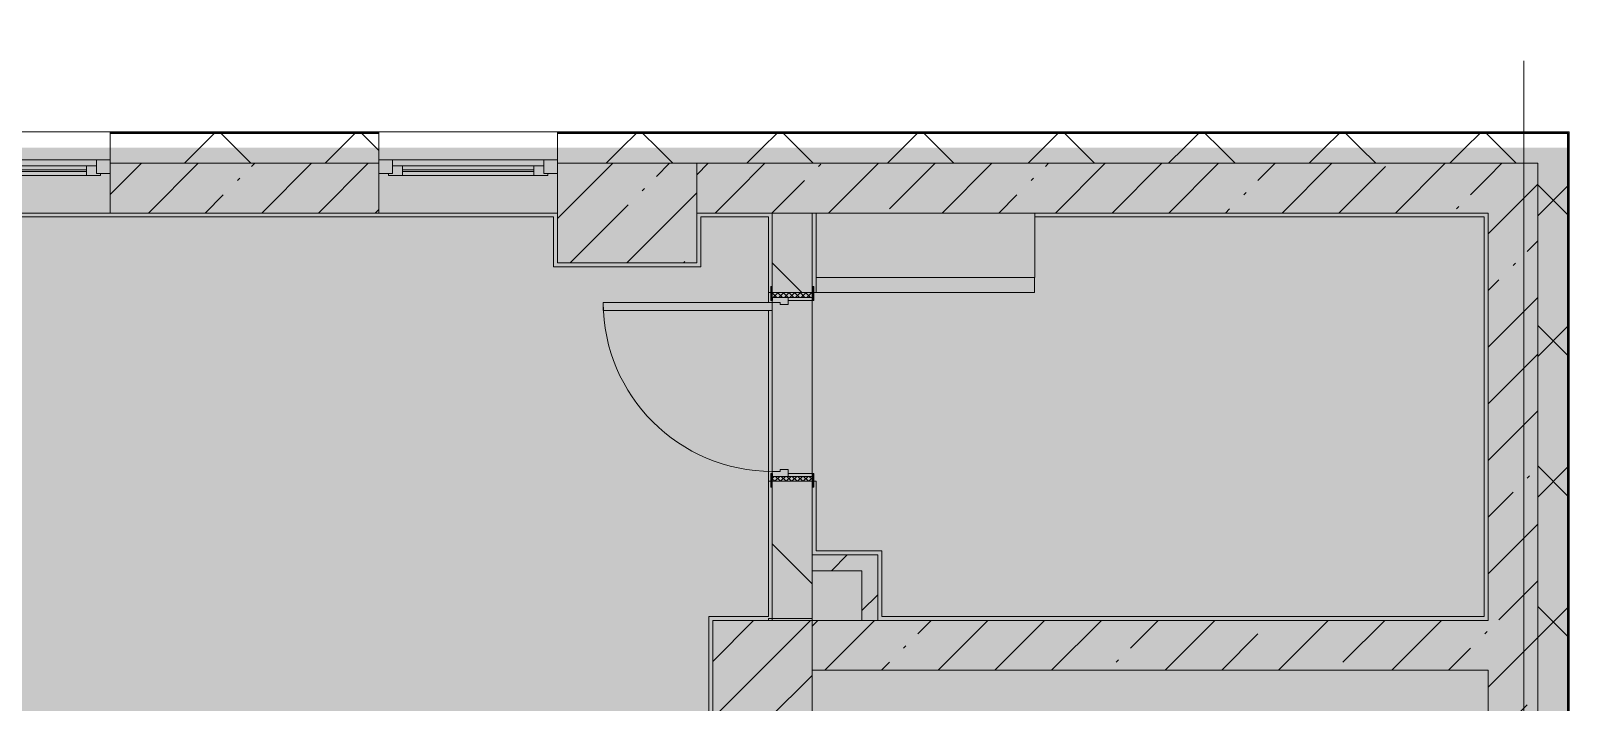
# Model space of a CAD drawing. Header units: millimetres. Extents: x 2623 to 210903, y -8553 to 29000.
# Drawn here: x 201394 to 209131, y 18689 to 22067 of the extents above; entities that cross this region are included whole.
import ezdxf

# ---------------------------------------------------------------- set-up
doc = ezdxf.new("R2010")
doc.units = ezdxf.units.MM
doc.layers.add('A-DETL-GENF-6', color=7, linetype='Continuous', lineweight=9, true_color=0xc0c0c0, transparency=0.4)
for name, color, linetype, lineweight, true_color in [('A-DOOR-3', 7, 'Continuous', 5, 0xb7b7b7), ('A-DOOR-4', 7, 'Continuous', 5, 0xe2e2e2), ('A-DOOR-5', 7, 'Continuous', 5, 0xaaaaaa), ('A-DOOR-FRAM-3', 7, 'Continuous', 5, 0xe2e2e2), ('A-DOOR-FRAM-4', 7, 'Continuous', 5, 0xb7b7b7), ('A-DOOR-FRAM-5', 7, 'Continuous', 5, 0xaaaaaa), ('A-FLOR-2', 7, 'Continuous', 5, 0xb7b7b7), ('A-GLAZ-1', 7, 'Continuous', 5, 0x737373), ('A-WALL-5', 7, 'Continuous', 5, 0x737373), ('A-WALL-6', 7, 'Continuous', 9, 0x737373), ('I-WALL-5', 7, 'Continuous', 5, 0x737373), ('S-COLS-2', 7, 'Continuous', 5, 0x737373)]:
    doc.layers.add(name, color=color, linetype=linetype, lineweight=lineweight, true_color=true_color)
for name, color, linetype, lineweight in [('A-WALL', 7, 'Continuous', 9), ('A-WALL-4', 7, 'Continuous', 5), ('I-WALL-4', 7, 'Continuous', 5), ('S-COLS-1', 7, 'Continuous', 5), ('Оси', 7, 'Continuous', 9)]:
    doc.layers.add(name, color=color, linetype=linetype, lineweight=lineweight)
pattern_1 = [(45, (83893.37, 0), (-285.1231, 285.1231), []), (45, (84178.5, 0), (-285.1231, 285.1231), [504.031, -100.806, 16.764, -84.042])]
pattern_2 = [(45, (83893.37, 0), (-353.5534, 353.5534), []), (135, (83893.37, 0), (-353.5534, -353.5534), [])]
pattern_3 = [(45, (83893.37, 0), (-176.7767, 176.7767), [])]

# ---------------------------------------------------------------- blocks, each defined once
blk = doc.blocks.new('120_Окно_СКБ_1Ст - 120_Окно_СКБ_1Ст 900х2500_h_ с форточкой-22876038-3_1_3_птичка')
at = {"layer": 'A-GLAZ-1'}
for p, q in [((-450, -127), (-450, -57)), ((-450, -57), (-380, -57)), ((450, -57), (-450, -57)), ((-380, -57), (-380, -127)), ((380, -127), (380, -57)), ((380, -57), (450, -57)), ((450, -57), (450, -127)), ((-380, -127), (-450, -127)), ((-450, -127), (-400, -127)), ((-380, -127), (-400, -127)), ((-400, -127), (-400, -137)), ((-400, -137), (400, -137)), ((400, -137), (-400, -137)), ((380, -87), (-380, -87)), ((-380, -87), (-380, -127)), ((-330, -137), (-330, -87)), ((-330, -107), (330, -107)), ((330, -117), (-330, -117)), ((330, -137), (330, -87)), ((380, -127), (380, -87)), ((450, -127), (380, -127)), ((400, -127), (380, -127)), ((400, -127), (450, -127)), ((400, -137), (400, -127))]:
    blk.add_line(p, q, dxfattribs=at)
blk = doc.blocks.new('110_Дверь_СКБ_1Ст_Внутренняя1 - Д-8 950x2100h_охрана-V103-3_1_3_птичка')
at = {"layer": 'A-DOOR-4'}
h = blk.add_hatch(color=256, dxfattribs=at)
h.paths.add_polyline_path([(-437.5, 100), (-437.5, 20), (-402.5, 20), (-402.5, 60), (-412.5, 60), (-412.5, 100)])
h.paths.add_polyline_path([(427.5, 60), (427.5, 20), (462.5, 20), (462.5, 100), (437.5, 100), (437.5, 60)])
at = {"layer": 'A-DOOR-5'}
h = blk.add_hatch(dxfattribs=at)
h.set_pattern_fill('FP_9', color=256, style=0, pattern_type=2)
h.set_pattern_definition([(135, (1826.41, 164.685), (-14.14214, -14.14214), []), (225, (1826.41, 164.685), (14.14214, -14.14214), [])])
h.paths.add_polyline_path([(462.5, -100), (487.5, -100), (487.5, 100), (462.5, 100)])
at = {"layer": 'A-DOOR-FRAM-3'}
for points in [[(397.5, 100), (437.5, 100), (437.5, 950), (397.5, 950), (397.5, 139)], [(-492.5, 100), (-422.5, 100), (-422.5, 108), (-492.5, 108)], [(447.5, 100), (517.5, 100), (517.5, 108), (447.5, 108)], [(-437.5, -100), (-422.5, -100), (-422.5, 20), (-437.5, 20)], [(447.5, -100), (462.5, -100), (462.5, 20), (447.5, 20)], [(-492.5, -108), (-422.5, -108), (-422.5, -100), (-492.5, -100)], [(447.5, -108), (517.5, -108), (517.5, -100), (447.5, -100)]]:
    blk.add_hatch(color=256, dxfattribs=at).paths.add_polyline_path(points)
at = {"layer": 'A-DOOR-FRAM-5'}
h = blk.add_hatch(dxfattribs=at)
h.set_pattern_fill('FP_10', color=256, style=0, pattern_type=2)
h.set_pattern_definition([(45, (-296.384, 164.685), (-14.1421, 14.1421), []), (135, (-296.384, 164.685), (-14.1421, -14.1421), [])])
h.paths.add_polyline_path([(-462.5, -100), (-437.5, -100), (-437.5, 100), (-462.5, 100)])
at = {"layer": 'A-DOOR-3'}
for p, q in [((437.5, 950), (397.5, 950)), ((397.5, 950), (397.5, 100)), ((437.5, 100), (437.5, 950)), ((397.5, 100), (437.5, 100))]:
    blk.add_line(p, q, dxfattribs=at)
blk.add_arc((437.5, 100), 850, 90, 180, dxfattribs=at)
at = {"layer": 'A-DOOR-FRAM-4'}
for p, q in [((-422.5, 108), (-492.5, 108)), ((-492.5, 108), (-492.5, 100)), ((-492.5, 100), (-422.5, 100)), ((-437.5, 100), (-462.5, 100)), ((-462.5, 100), (-462.5, -100)), ((-412.5, 100), (-437.5, 100)), ((-437.5, 100), (-437.5, 20)), ((-437.5, -100), (-437.5, 100)), ((-422.5, 100), (-437.5, 100)), ((-437.5, 100), (-437.5, 99)), ((-437.5, 99), (-422.5, 99)), ((-422.5, 100), (-422.5, 108)), ((-422.5, 99), (-422.5, 100)), ((-412.5, 60), (-412.5, 100)), ((437.5, 100), (437.5, 60)), ((462.5, 100), (437.5, 100)), ((517.5, 108), (447.5, 108)), ((447.5, 108), (447.5, 100)), ((462.5, 100), (447.5, 100)), ((447.5, 100), (447.5, 99)), ((447.5, 100), (517.5, 100)), ((447.5, 99), (462.5, 99)), ((462.5, 20), (462.5, 100)), ((487.5, 100), (462.5, 100)), ((462.5, 100), (462.5, -100)), ((462.5, 99), (462.5, 100)), ((487.5, -100), (487.5, 100)), ((517.5, 100), (517.5, 108)), ((-437.5, 20), (-402.5, 20)), ((-422.5, 20), (-437.5, 20)), ((-437.5, 20), (-437.5, -100)), ((-422.5, -100), (-422.5, 20)), ((-402.5, 60), (-412.5, 60)), ((-402.5, 20), (-402.5, 60)), ((437.5, 60), (427.5, 60)), ((427.5, 60), (427.5, 20)), ((427.5, 20), (462.5, 20)), ((462.5, 20), (447.5, 20)), ((447.5, 20), (447.5, -100)), ((462.5, -100), (462.5, 20)), ((-422.5, -100), (-492.5, -100)), ((-492.5, -100), (-492.5, -108)), ((-492.5, -108), (-422.5, -108)), ((-462.5, -100), (-437.5, -100)), ((-437.5, -100), (-422.5, -100)), ((-422.5, -108), (-422.5, -100)), ((447.5, -100), (462.5, -100)), ((517.5, -100), (447.5, -100)), ((447.5, -100), (447.5, -108)), ((447.5, -108), (517.5, -108)), ((462.5, -100), (487.5, -100)), ((517.5, -108), (517.5, -100))]:
    blk.add_line(p, q, dxfattribs=at)
blk = doc.blocks.new('120_Окно_СКБ_1Ст - 120_Окно_СКБ_1Ст 900х2500_h_ с форточкой-V91-3_1_3_птичка')
at = {"layer": 'A-GLAZ-1'}
for p, q in [((-450, -127), (-450, -57)), ((-450, -57), (-380, -57)), ((450, -57), (-450, -57)), ((-380, -57), (-380, -127)), ((380, -127), (380, -57)), ((380, -57), (450, -57)), ((450, -57), (450, -127)), ((-380, -127), (-450, -127)), ((-450, -127), (-400, -127)), ((-380, -127), (-400, -127)), ((-400, -127), (-400, -137)), ((-400, -137), (400, -137)), ((400, -137), (-400, -137)), ((380, -87), (-380, -87)), ((-380, -87), (-380, -127)), ((-330, -137), (-330, -87)), ((-330, -107), (330, -107)), ((330, -117), (-330, -117)), ((330, -137), (330, -87)), ((380, -127), (380, -87)), ((450, -127), (380, -127)), ((400, -127), (380, -127)), ((400, -127), (449.8, -127)), ((400, -137), (400, -127))]:
    blk.add_line(p, q, dxfattribs=at)
blk = doc.blocks.new('BSC_Колонна _Прямоугольная - 700х500-23282984-3_1_3_птичка')
at = {"layer": 'S-COLS-1'}
h = blk.add_hatch(dxfattribs=at)
h.set_pattern_fill('FP_106', color=256, style=0, pattern_type=2)
h.set_pattern_definition([(45, (-120500, -21150), (-285.1231, 285.1231), []), (45, (-120214.88, -21150), (-285.1231, 285.1231), [504.031, -100.806, 16.764, -84.042])])
h.paths.add_polyline_path([(-350, -250), (350, -250), (350, 250), (-350, 250)])
at = {"layer": 'S-COLS-2'}
for p, q in [((350, 250), (-350, 250)), ((-350, 250), (-350, -250)), ((350, -250), (350, 250)), ((-350, -250), (350, -250))]:
    blk.add_line(p, q, dxfattribs=at)
blk = doc.blocks.new('BSC_Колонна _Прямоугольная - 500х500-V169-3_1_3_птичка')
at = {"layer": 'S-COLS-1'}
h = blk.add_hatch(dxfattribs=at)
h.set_pattern_fill('FP_135', color=256, style=0, pattern_type=2)
h.set_pattern_definition([(45, (-121180, -18850), (-285.1231, 285.1231), []), (45, (-120894.88, -18850), (-285.1231, 285.1231), [504.031, -100.806, 16.764, -84.042])])
h.paths.add_polyline_path([(-250, -250), (250, -250), (250, 250), (-250, 250)])
at = {"layer": 'S-COLS-2'}
for p, q in [((250, 250), (-250, 250)), ((-250, 250), (-250, -250)), ((250, -250), (250, 250)), ((-250, -250), (250, -250))]:
    blk.add_line(p, q, dxfattribs=at)
blk = doc.blocks.new('Зашивка приборов отопления43 - Зашивка приборов отопления-33398518-3_1_3_птичка')
at = {"layer": 'A-WALL-5'}
for p, q in [((121290.8, 18994.6), (121290.8, 18669.6)), ((122390.8, 18669.6), (122390.8, 18994.6)), ((121290.8, 18669.6), (122390.8, 18669.6)), ((122389.3, 18669.6), (121290.8, 18669.6)), ((121290.8, 18669.6), (121290.8, 18594.6)), ((122389.3, 18594.6), (122389.3, 18669.6)), ((121290.8, 18594.6), (122389.3, 18594.6))]:
    blk.add_line(p, q, dxfattribs=at)

msp = doc.modelspace()

# ---------------------------------------------------------------- hatches: boundary and pattern name
at = {"layer": 'A-DETL-GENF-6'}
msp.add_hatch(color=256, dxfattribs=at).paths.add_polyline_path([(209126.4, -258), (209126.4, 21479), (177226.4, 21479), (177226.4, 27379), (168463.4, 27379), (168463.4, 10208.3), (173103.4, 10208.3), (173103.4, -258), (207881, -258)])
at = {"layer": 'A-WALL-4'}
h = msp.add_hatch(dxfattribs=at)
h.set_pattern_fill('FP_73', color=256, style=0, pattern_type=2)
h.set_pattern_definition(pattern_2)
h.paths.add_polyline_path([(208973.4, 21400), (209123.4, 21400), (209123.4, 21479), (204043.6, 21479), (204043.6, 21400), (208723.4, 21400)])
h.paths.add_polyline_path([(203143.6, 21400), (203143.6, 21479), (201793.8, 21479), (201793.8, 21400), (202287.7, 21400)])
h.paths.add_polyline_path([(190169.1, 21400), (190743.8, 21400), (190743.8, 21479), (189443.6, 21479), (189443.6, 21400), (189943.4, 21400)])
h.paths.add_polyline_path([(191643.8, 21400), (192943.8, 21400), (192943.8, 21479), (191643.8, 21479)])
h.paths.add_polyline_path([(177197.5, 21400), (177203.4, 21400), (177203.4, 21550), (177183.4, 21550), (177183.4, 21400)])
h.paths.add_polyline_path([(193843.8, 21400), (195143.4, 21400), (195143.4, 21479), (193843.8, 21479)])
h.paths.add_polyline_path([(197443.4, 21400), (198593.8, 21400), (198593.8, 21479), (197443.4, 21479)])
h.paths.add_polyline_path([(200023.8, 21400), (200893.8, 21400), (200893.8, 21479), (200023.8, 21479)])
h.paths.add_polyline_path([(180503.4, 21400), (185043.4, 21400), (185043.4, 21479), (180503.4, 21479)])
h.paths.add_polyline_path([(187343.4, 21400), (188543.6, 21400), (188543.6, 21479), (187343.4, 21479)])
h = msp.add_hatch(dxfattribs=at)
h.set_pattern_fill('FP_73', color=256, style=0, pattern_type=2)
h.set_pattern_definition(pattern_2)
h.paths.add_polyline_path([(209052.4, 21479), (209123.4, 21479), (209123.4, 21550), (204043.6, 21550), (204043.6, 21479), (208934, 21479)])
h.paths.add_polyline_path([(183643.7, 21479), (185043.4, 21479), (185043.4, 21550), (180503.4, 21550), (180503.4, 21479), (182382.5, 21479)])
h.paths.add_polyline_path([(187343.4, 21479), (188543.6, 21479), (188543.6, 21550), (187343.4, 21550)])
h.paths.add_polyline_path([(203143.6, 21479), (203143.6, 21550), (201793.8, 21550), (201793.8, 21479), (202432.7, 21479)])
h.paths.add_polyline_path([(200423.3, 21479), (200893.8, 21479), (200893.8, 21550), (200023.8, 21550), (200023.8, 21479)])
h.paths.add_polyline_path([(190128.4, 21479), (190743.8, 21479), (190743.8, 21550), (189443.6, 21550), (189443.6, 21479), (189943.4, 21479)])
h.paths.add_polyline_path([(198558.9, 21479), (198593.8, 21479), (198593.8, 21550), (197443.4, 21550), (197443.4, 21479), (198049.3, 21479)])
h.paths.add_polyline_path([(194943.4, 21479), (195143.4, 21479), (195143.4, 21550), (193843.8, 21550), (193843.8, 21479), (194830.1, 21479)])
h.paths.add_polyline_path([(191643.8, 21479), (192943.8, 21479), (192943.8, 21550), (191643.8, 21550)])
h = msp.add_hatch(dxfattribs=at)
h.set_pattern_fill('FP_73', color=256, style=0, pattern_type=2)
h.set_pattern_definition(pattern_2)
h.paths.add_polyline_path([(209114.6, -250), (209123.4, -250), (209123.4, 7700), (208973.4, 7700), (208973.4, -250), (209098.8, -250)])
h.paths.add_polyline_path([(209123.4, 8900), (209123.4, 10820), (208973.4, 10820), (208973.4, 8900)])
h.paths.add_polyline_path([(209123.4, 13120), (209123.4, 21400), (208973.4, 21400), (208973.4, 13120)])
at = {"layer": 'I-WALL-4'}
h = msp.add_hatch(dxfattribs=at)
h.set_pattern_fill('FP_69', color=256, style=0, pattern_type=2)
h.set_pattern_definition(pattern_1)
h.paths.add_polyline_path([(195143.4, 21150), (195143.4, 21400), (194943.4, 21400), (194943.4, 21150)])
h.paths.add_polyline_path([(192943.8, 21150), (192943.8, 21400), (191643.8, 21400), (191643.8, 21150)])
h.paths.add_polyline_path([(204933.4, 21150), (204933.4, 21400), (204743.4, 21400), (204743.4, 21150)])
h.paths.add_polyline_path([(193843.8, 21150), (194243.4, 21150), (194243.4, 21400), (193843.8, 21400)])
h.paths.add_polyline_path([(202287.7, 21150), (203143.6, 21150), (203143.6, 21400), (201793.8, 21400), (201793.8, 21150)])
h.paths.add_polyline_path([(197443.4, 21150), (198593.8, 21150), (198593.8, 21400), (197443.4, 21400)])
h.paths.add_polyline_path([(200893.8, 21150), (200893.8, 21400), (200023.8, 21400), (200023.8, 21150), (200423.3, 21150)])
h.paths.add_polyline_path([(187372.5, 21150), (188543.6, 21150), (188543.6, 21400), (187343.4, 21400), (187343.4, 21150)])
h.paths.add_polyline_path([(189943.4, 21150), (190743.8, 21150), (190743.8, 21400), (189943.4, 21400), (189943.4, 21246.1)])
h.paths.add_polyline_path([(184693.4, 21150), (185043.4, 21150), (185043.4, 21400), (184693.4, 21400)])
h = msp.add_hatch(dxfattribs=at)
h.set_pattern_fill('FP_69', color=256, style=0, pattern_type=2)
h.set_pattern_definition(pattern_1)
h.paths.add_polyline_path([(208723.4, 21150), (208723.4, 21400), (204933.4, 21400), (204933.4, 21150), (207881, 21150)])
h = msp.add_hatch(dxfattribs=at)
h.set_pattern_fill('FP_69', color=256, style=0, pattern_type=2)
h.set_pattern_definition(pattern_1)
h.paths.add_polyline_path([(208723.4, 10600), (208973.4, 10600), (208973.4, 10820), (208723.4, 10820), (208723.4, 10642.6)])
h.paths.add_polyline_path([(208973.4, 13120), (208973.4, 21400), (208723.4, 21400), (208723.4, 13120)])
h = msp.add_hatch(dxfattribs=at)
h.set_pattern_fill('FP_72', color=256, style=0, pattern_type=2)
h.set_pattern_definition([(135, (83893.37, 0), (-353.5534, -353.5534), [])])
h.paths.add_polyline_path([(205323.4, 19100), (205323.4, 19800), (205123.4, 19800), (205123.4, 19100)])
h.paths.add_polyline_path([(205323.4, 20750), (205323.4, 21150), (205123.4, 21150), (205123.4, 20750)])
h = msp.add_hatch(dxfattribs=at)
h.set_pattern_fill('FP_74', color=256, style=0, pattern_type=2)
h.set_pattern_definition(pattern_3)
h.paths.add_polyline_path([(205573.4, 19350), (205653.4, 19350), (205653.4, 19430), (205323.4, 19430), (205323.4, 19350)])
h = msp.add_hatch(dxfattribs=at)
h.set_pattern_fill('FP_74', color=256, style=0, pattern_type=2)
h.set_pattern_definition(pattern_3)
h.paths.add_polyline_path([(205653.4, 19100), (205653.4, 19350), (205573.4, 19350), (205573.4, 19100)])
h = msp.add_hatch(dxfattribs=at)
h.set_pattern_fill('FP_69', color=256, style=0, pattern_type=2)
h.set_pattern_definition(pattern_1)
h.paths.add_polyline_path([(205103.4, 10380), (205323.4, 10380), (205323.4, 10825), (205103.4, 10825), (205103.4, 10400)])
h.paths.add_polyline_path([(205323.4, 12225), (205323.4, 13400), (205103.4, 13400), (205103.4, 12225), (205273.4, 12225)])
h.paths.add_polyline_path([(205103.4, 13900), (205323.4, 13900), (205323.4, 18600), (205103.4, 18600), (205103.4, 14691.7)])
h.paths.add_polyline_path([(205323, 19100), (205323.4, 19100), (205323.4, 19110), (205103.4, 19110), (205103.4, 19100)])
h = msp.add_hatch(dxfattribs=at)
h.set_pattern_fill('FP_69', color=256, style=0, pattern_type=2)
h.set_pattern_definition(pattern_1)
h.paths.add_polyline_path([(208723.4, 18850), (208723.4, 19100), (205323.4, 19100), (205323.4, 18850), (207881, 18850)])

# ---------------------------------------------------------------- linework, layer by layer
at = {"layer": 'A-FLOR-2'}
for p, q in [((204023.6, 21130), (200013.8, 21130)), ((204023.6, 20880), (204023.6, 21130)), ((205103.4, 21130), (204763.4, 21130)), ((204763.4, 21130), (204763.4, 20880)), ((205103.4, 21130), (205103.4, 20700)), ((208703.4, 21130), (206443.4, 21130)), ((208703.4, 19120), (208703.4, 21130)), ((204763.4, 20880), (204023.6, 20880)), ((205115.4, 20750), (205103.4, 20750)), ((205343.4, 20750), (205331.4, 20750)), ((205103.4, 20660), (205103.4, 19120)), ((205103.4, 19800), (205115.4, 19800)), ((205331.4, 19800), (205343.4, 19800)), ((205343.4, 19800), (205343.4, 19450)), ((205343.4, 19450), (205673.4, 19450)), ((205673.4, 19450), (205673.4, 19120)), ((204803.4, 18580), (204803.4, 19120)), ((204803.4, 19120), (205103.4, 19120)), ((205673.4, 19120), (208703.4, 19120))]:
    msp.add_line(p, q, dxfattribs=at)
at = {"layer": 'A-WALL'}
for p, q in [((203143.6, 21553), (201793.8, 21553)), ((203143.6, 21550), (201793.8, 21550)), ((209126.4, 21553), (204043.6, 21553)), ((209123.4, 21550), (204043.6, 21550))]:
    msp.add_line(p, q, dxfattribs=at)
at = {"layer": 'A-WALL-4'}
for p, q in [((209131.4, 21558), (200893.8, 21558)), ((209131.4, 7700), (209131.4, 21558))]:
    msp.add_line(p, q, dxfattribs=at)
at = {"layer": 'A-WALL-5'}
for p, q in [((201793.8, 21558), (201793.8, 21400)), ((203143.6, 21400), (203143.6, 21558)), ((204043.6, 21558), (204043.6, 21400)), ((208973.4, 21400), (208973.4, 21400))]:
    msp.add_line(p, q, dxfattribs=at)
at = {"layer": 'A-WALL-6'}
for p, q in [((209123.4, 13120), (209123.4, 21550)), ((209126.4, 13120), (209126.4, 21553)), ((203143.6, 21400), (201793.8, 21400)), ((204743.4, 21400), (208723.4, 21400)), ((208973.4, 21400), (208973.4, 13120)), ((208973.4, 13120), (208973.4, 21400)), ((205323.4, 21150), (205123.4, 21150)), ((205323.4, 19430), (205323.4, 19350)), ((205573.4, 19100), (205653.4, 19100))]:
    msp.add_line(p, q, dxfattribs=at)
at = {"layer": 'I-WALL-5'}
for p, q in [((201793.8, 21400), (201793.8, 21150)), ((203143.6, 21150), (203143.6, 21400)), ((208973.4, 21400), (208723.4, 21400)), ((199993.8, 21150), (204043.4, 21150)), ((204743.4, 21150), (205123.4, 21150)), ((205123.4, 21150), (205123.4, 20780)), ((205323.4, 20780), (205323.4, 21150)), ((205323.4, 21150), (208723.4, 21150)), ((208723.4, 21150), (208723.4, 19100)), ((205123.4, 19850), (205123.4, 20660)), ((205323.4, 20710), (205323.4, 19840)), ((205123.4, 19770), (205123.4, 19100)), ((205323.4, 19430), (205323.4, 19770)), ((205653.4, 19430), (205323.4, 19430)), ((205653.4, 19100), (205653.4, 19430)), ((205323.4, 19350), (205573.4, 19350)), ((205323.4, 19100), (205323.4, 19350)), ((205573.4, 19350), (205573.4, 19100)), ((205103.4, 19110), (205103.4, 19100)), ((205323.4, 19110), (205103.4, 19110)), ((205573.4, 19100), (205323.4, 19100)), ((208723.4, 19100), (205653.4, 19100)), ((205323.4, 18850), (208723.4, 18850)), ((208723.4, 18850), (208723.4, 10600))]:
    msp.add_line(p, q, dxfattribs=at)
at = {"layer": 'Оси'}
msp.add_line((208903.4, 10029.8), (208903.4, 21915.1), dxfattribs=at)

# ---------------------------------------------------------------- block references
at = {"layer": 'A-DOOR-3', "rotation": 89.99999999999987}
msp.add_blockref('110_Дверь_СКБ_1Ст_Внутренняя1 - Д-8 950x2100h_охрана-V103-3_1_3_птичка', (205223.4, 20262.5), dxfattribs=at)
at = {"layer": 'A-GLAZ-1'}
for name, p in [('120_Окно_СКБ_1Ст - 120_Окно_СКБ_1Ст 900х2500_h_ с форточкой-22876038-3_1_3_птичка', (201343.8, 21475)), ('120_Окно_СКБ_1Ст - 120_Окно_СКБ_1Ст 900х2500_h_ с форточкой-V91-3_1_3_птичка', (203593.6, 21475))]:
    msp.add_blockref(name, p, dxfattribs=at)
at = {"layer": 'A-WALL-5'}
msp.add_blockref('Зашивка приборов отопления43 - Зашивка приборов отопления-33398518-3_1_3_птичка', (84052.6, 2155.4), dxfattribs=at)
at = {"layer": 'S-COLS-2'}
for name, p in [('BSC_Колонна _Прямоугольная - 700х500-23282984-3_1_3_птичка', (204393.4, 21150)), ('BSC_Колонна _Прямоугольная - 500х500-V169-3_1_3_птичка', (205073.4, 18850))]:
    msp.add_blockref(name, p, dxfattribs=at)

doc.saveas('drawing.dxf')
